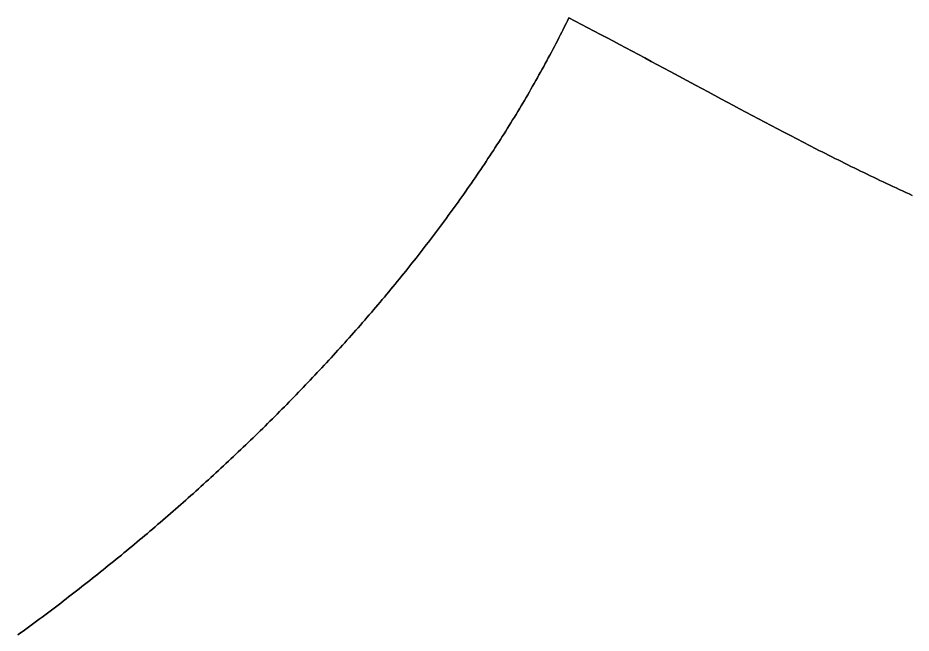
# Model space of a CAD drawing. Header units: millimetres. Extents: x 539514 to 908003, y -69769 to 203909.
# Drawn here: x 802435 to 819420, y -23200 to -11506 of the extents above; entities that cross this region are included whole.
import ezdxf

# ---------------------------------------------------------------- set-up
doc = ezdxf.new("R2010")
doc.units = ezdxf.units.MM
doc.layers.add('CLOSED_AREAS', color=7, linetype='Continuous')
doc.layers.add('REGION_HOLES', color=7, linetype='Continuous')

msp = doc.modelspace()

# ---------------------------------------------------------------- linework, layer by layer
at = {"layer": 'CLOSED_AREAS'}
msp.add_lwpolyline([(819441.342, -14879.72), (819379.57, -14851.673), (819317.847, -14823.505), (819256.174, -14795.219), (819194.549, -14766.815), (819132.972, -14738.296), (819071.441, -14709.663), (819009.958, -14680.919), (818948.52, -14652.064), (818887.126, -14623.101), (818825.777, -14594.031), (818764.472, -14564.856), (818703.209, -14535.577), (818641.989, -14506.197), (818580.81, -14476.718), (818519.671, -14447.14), (818458.572, -14417.465), (818397.513, -14387.696), (818336.492, -14357.834), (818275.509, -14327.881), (818214.563, -14297.838), (818153.654, -14267.707), (818092.78, -14237.491), (818031.941, -14207.19), (817971.136, -14176.806), (817910.365, -14146.341), (817849.626, -14115.797), (817788.92, -14085.176), (817728.245, -14054.479), (817667.6, -14023.708), (817606.986, -13992.864), (817485.844, -13930.967), (817364.814, -13868.802), (817243.889, -13806.381), (817123.064, -13743.72), (817002.333, -13680.831), (816881.69, -13617.729), (816761.131, -13554.427), (816640.648, -13490.94), (816520.236, -13427.28), (816399.891, -13363.461), (816279.605, -13299.498), (816159.373, -13235.405), (816039.19, -13171.194), (815919.049, -13106.88), (815798.946, -13042.476), (815558.827, -12913.455), (815318.789, -12784.242), (814838.768, -12525.678), (814598.695, -12396.548), (814478.623, -12332.069), (814358.52, -12267.665), (814238.379, -12203.352), (814118.195, -12139.141), (813997.963, -12075.048), (813877.677, -12011.086), (813757.331, -11947.268), (813636.919, -11883.609), (813516.436, -11820.122), (813395.876, -11756.821), (813275.233, -11693.72), (813154.502, -11630.833), (813033.676, -11568.172), (812912.751, -11505.753), (812885.852, -11560.509), (812858.786, -11615.216), (812831.553, -11669.875), (812804.154, -11724.486), (812776.589, -11779.047), (812748.859, -11833.56), (812720.965, -11888.023), (812692.907, -11942.437), (812664.685, -11996.802), (812636.301, -12051.117), (812607.755, -12105.382), (812579.047, -12159.597), (812550.178, -12213.761), (812521.148, -12267.875), (812491.958, -12321.939), (812462.609, -12375.952), (812433.102, -12429.914), (812403.435, -12483.825), (812373.612, -12537.685), (812343.631, -12591.493), (812313.493, -12645.249), (812283.2, -12698.954), (812252.751, -12752.606), (812222.147, -12806.207), (812191.389, -12859.755), (812160.478, -12913.25), (812129.413, -12966.693), (812098.195, -13020.083), (812066.826, -13073.42), (812035.304, -13126.704), (812003.633, -13179.934), (811971.81, -13233.11), (811939.838, -13286.233), (811907.717, -13339.302), (811875.447, -13392.317), (811843.029, -13445.277), (811810.463, -13498.183), (811777.751, -13551.034), (811744.892, -13603.83), (811711.887, -13656.572), (811678.737, -13709.258), (811645.443, -13761.889), (811612.004, -13814.464), (811578.422, -13866.983), (811544.696, -13919.447), (811510.829, -13971.854), (811476.819, -14024.205), (811442.668, -14076.5), (811408.376, -14128.738), (811373.945, -14180.92), (811339.373, -14233.044), (811304.663, -14285.111), (811269.814, -14337.121), (811234.827, -14389.073), (811199.703, -14440.968), (811164.442, -14492.805), (811129.045, -14544.583), (811093.512, -14596.304), (811057.844, -14647.966), (811022.041, -14699.569), (810986.105, -14751.114), (810950.035, -14802.6), (810913.833, -14854.027), (810877.498, -14905.394), (810841.031, -14956.702), (810804.433, -15007.95), (810767.705, -15059.139), (810730.847, -15110.267), (810693.859, -15161.336), (810656.743, -15212.344), (810619.498, -15263.291), (810582.125, -15314.178), (810544.625, -15365.004), (810506.999, -15415.768), (810469.247, -15466.472), (810431.369, -15517.114), (810393.366, -15567.694), (810355.239, -15618.213), (810316.988, -15668.67), (810278.614, -15719.065), (810240.117, -15769.397), (810201.498, -15819.667), (810162.758, -15869.874), (810123.896, -15920.018), (810084.915, -15970.1), (810045.813, -16020.118), (810006.592, -16070.073), (809967.253, -16119.964), (809927.795, -16169.791), (809888.22, -16219.555), (809848.527, -16269.254), (809808.719, -16318.889), (809768.794, -16368.46), (809728.754, -16417.966), (809688.6, -16467.408), (809648.331, -16516.784), (809607.949, -16566.095), (809567.453, -16615.341), (809526.845, -16664.522), (809486.126, -16713.636), (809445.295, -16762.685), (809404.353, -16811.668), (809363.3, -16860.585), (809322.139, -16909.435), (809280.868, -16958.219), (809239.488, -17006.936), (809198.001, -17055.585), (809156.406, -17104.168), (809114.705, -17152.684), (809072.897, -17201.132), (809030.983, -17249.513), (808988.965, -17297.825), (808946.841, -17346.07), (808904.614, -17394.246), (808862.283, -17442.355), (808819.85, -17490.394), (808777.314, -17538.365), (808734.676, -17586.267), (808691.938, -17634.1), (808649.098, -17681.864), (808606.159, -17729.558), (808563.12, -17777.183), (808519.982, -17824.738), (808476.746, -17872.223), (808433.412, -17919.638), (808389.981, -17966.983), (808346.453, -18014.257), (808302.829, -18061.46), (808259.109, -18108.593), (808215.295, -18155.654), (808171.386, -18202.645), (808127.384, -18249.564), (808083.288, -18296.411), (808039.099, -18343.187), (807994.818, -18389.891), (807950.446, -18436.523), (807905.983, -18483.083), (807861.429, -18529.57), (807816.785, -18575.984), (807772.052, -18622.326), (807727.231, -18668.595), (807682.321, -18714.79), (807637.323, -18760.913), (807592.239, -18806.961), (807547.068, -18852.937), (807501.811, -18898.838), (807456.469, -18944.665), (807411.042, -18990.418), (807365.53, -19036.097), (807319.935, -19081.701), (807274.257, -19127.23), (807228.497, -19172.685), (807182.654, -19218.064), (807136.73, -19263.368), (807090.726, -19308.597), (807044.641, -19353.75), (806998.476, -19398.827), (806952.232, -19443.828), (806905.91, -19488.753), (806859.509, -19533.602), (806813.031, -19578.374), (806766.476, -19623.069), (806719.845, -19667.688), (806673.139, -19712.229), (806626.357, -19756.694), (806579.5, -19801.081), (806532.569, -19845.39), (806485.565, -19889.621), (806438.488, -19933.775), (806391.339, -19977.85), (806344.118, -20021.848), (806296.825, -20065.766), (806249.462, -20109.606), (806202.029, -20153.368), (806154.526, -20197.05), (806106.955, -20240.653), (806059.315, -20284.177), (806011.607, -20327.621), (805963.831, -20370.985), (805915.99, -20414.27), (805868.082, -20457.474), (805820.108, -20500.599), (805772.069, -20543.642), (805723.966, -20586.606), (805675.799, -20629.488), (805627.569, -20672.289), (805579.276, -20715.01), (805530.921, -20757.649), (805482.504, -20800.206), (805434.027, -20842.682), (805385.488, -20885.076), (805336.89, -20927.388), (805288.232, -20969.618), (805239.516, -21011.765), (805190.741, -21053.83), (805141.909, -21095.812), (805093.02, -21137.711), (805044.074, -21179.528), (804995.072, -21221.26), (804946.015, -21262.91), (804896.903, -21304.475), (804847.736, -21345.957), (804798.516, -21387.355), (804749.243, -21428.669), (804699.917, -21469.899), (804650.54, -21511.044), (804601.11, -21552.104), (804551.63, -21593.079), (804502.1, -21633.97), (804452.52, -21674.775), (804402.89, -21715.495), (804353.212, -21756.129), (804303.486, -21796.677), (804253.713, -21837.14), (804203.892, -21877.516), (804154.025, -21917.806), (804104.113, -21958.01), (804054.155, -21998.127), (804004.152, -22038.157), (803954.106, -22078.1), (803904.016, -22117.956), (803853.883, -22157.725), (803803.707, -22197.406), (803753.49, -22236.999), (803703.231, -22276.505), (803652.932, -22315.922), (803602.592, -22355.251), (803552.213, -22394.492), (803501.795, -22433.644), (803451.339, -22472.708), (803400.845, -22511.682), (803350.313, -22550.568), (803299.744, -22589.364), (803249.14, -22628.07), (803198.5, -22666.687), (803147.824, -22705.214), (803097.114, -22743.651), (803046.371, -22781.998), (802995.594, -22820.254), (802944.784, -22858.42), (802893.942, -22896.495), (802843.068, -22934.48), (802792.163, -22972.373), (802741.228, -23010.175), (802690.262, -23047.885), (802639.268, -23085.504), (802588.244, -23123.031), (802537.192, -23160.466), (802486.112, -23197.809), (802435.006, -23235.06)], dxfattribs=at)
at = {"layer": 'REGION_HOLES'}
msp.add_lwpolyline([(802435.006, -23235.06), (802486.112, -23197.809), (802537.192, -23160.466), (802588.244, -23123.031), (802639.268, -23085.504), (802690.262, -23047.885), (802741.228, -23010.175), (802792.163, -22972.373), (802843.068, -22934.48), (802893.942, -22896.495), (802944.784, -22858.42), (802995.594, -22820.254), (803046.371, -22781.998), (803097.114, -22743.651), (803147.824, -22705.214), (803198.5, -22666.687), (803249.14, -22628.07), (803299.744, -22589.364), (803350.313, -22550.568), (803400.845, -22511.682), (803451.339, -22472.708), (803501.795, -22433.644), (803552.213, -22394.492), (803602.592, -22355.251), (803652.932, -22315.922), (803703.231, -22276.505), (803753.49, -22236.999), (803803.707, -22197.406), (803853.883, -22157.725), (803904.016, -22117.956), (803954.106, -22078.1), (804004.152, -22038.157), (804054.155, -21998.127), (804104.113, -21958.01), (804154.025, -21917.806), (804203.892, -21877.516), (804253.713, -21837.14), (804303.486, -21796.677), (804353.212, -21756.129), (804402.89, -21715.495), (804452.52, -21674.775), (804502.1, -21633.97), (804551.63, -21593.079), (804601.11, -21552.104), (804650.54, -21511.044), (804699.917, -21469.899), (804749.243, -21428.669), (804798.516, -21387.355), (804847.736, -21345.957), (804896.903, -21304.475), (804946.015, -21262.91), (804995.072, -21221.26), (805044.074, -21179.528), (805093.02, -21137.711), (805141.909, -21095.812), (805190.741, -21053.83), (805239.516, -21011.765), (805288.232, -20969.618), (805336.89, -20927.388), (805385.488, -20885.076), (805434.027, -20842.682), (805482.504, -20800.206), (805530.921, -20757.649), (805579.276, -20715.01), (805627.569, -20672.289), (805675.799, -20629.488), (805723.966, -20586.606), (805772.069, -20543.642), (805820.108, -20500.599), (805868.082, -20457.474), (805915.99, -20414.27), (805963.831, -20370.985), (806011.607, -20327.621), (806059.315, -20284.177), (806106.955, -20240.653), (806154.526, -20197.05), (806202.029, -20153.368), (806249.462, -20109.606), (806296.825, -20065.766), (806344.118, -20021.848), (806391.339, -19977.85), (806438.488, -19933.775), (806485.565, -19889.621), (806532.569, -19845.39), (806579.5, -19801.081), (806626.357, -19756.694), (806673.139, -19712.229), (806719.845, -19667.688), (806766.476, -19623.069), (806813.031, -19578.374), (806859.509, -19533.602), (806905.91, -19488.753), (806952.232, -19443.828), (806998.476, -19398.827), (807044.641, -19353.75), (807090.726, -19308.597), (807136.73, -19263.368), (807182.654, -19218.064), (807228.497, -19172.685), (807274.257, -19127.23), (807319.935, -19081.701), (807365.53, -19036.097), (807411.042, -18990.418), (807456.469, -18944.665), (807501.811, -18898.838), (807547.068, -18852.937), (807592.239, -18806.961), (807637.323, -18760.913), (807682.321, -18714.79), (807727.231, -18668.595), (807772.052, -18622.326), (807816.785, -18575.984), (807861.429, -18529.57), (807905.983, -18483.083), (807950.446, -18436.523), (807994.818, -18389.891), (808039.099, -18343.187), (808083.288, -18296.411), (808127.384, -18249.564), (808171.386, -18202.645), (808215.295, -18155.654), (808259.109, -18108.593), (808302.829, -18061.46), (808346.453, -18014.257), (808389.981, -17966.983), (808433.412, -17919.638), (808476.746, -17872.223), (808519.982, -17824.738), (808563.12, -17777.183), (808606.159, -17729.558), (808649.098, -17681.864), (808691.938, -17634.1), (808734.676, -17586.267), (808777.314, -17538.365), (808819.85, -17490.394), (808862.283, -17442.355), (808904.614, -17394.246), (808946.841, -17346.07), (808988.965, -17297.825), (809030.983, -17249.513), (809072.897, -17201.132), (809114.705, -17152.684), (809156.406, -17104.168), (809198.001, -17055.585), (809239.488, -17006.936), (809280.868, -16958.219), (809322.139, -16909.435), (809363.3, -16860.585), (809404.353, -16811.668), (809445.295, -16762.685), (809486.126, -16713.636), (809526.845, -16664.522), (809567.453, -16615.341), (809607.949, -16566.095), (809648.331, -16516.784), (809688.6, -16467.408), (809728.754, -16417.966), (809768.794, -16368.46), (809808.719, -16318.889), (809848.527, -16269.254), (809888.22, -16219.555), (809927.795, -16169.791), (809967.253, -16119.964), (810006.592, -16070.073), (810045.813, -16020.118), (810084.915, -15970.1), (810123.896, -15920.018), (810162.758, -15869.874), (810201.498, -15819.667), (810240.117, -15769.397), (810278.614, -15719.065), (810316.988, -15668.67), (810355.239, -15618.213), (810393.366, -15567.694), (810431.369, -15517.114), (810469.247, -15466.472), (810506.999, -15415.768), (810544.625, -15365.004), (810582.125, -15314.178), (810619.498, -15263.291), (810656.743, -15212.344), (810693.859, -15161.336), (810730.847, -15110.267), (810767.705, -15059.139), (810804.433, -15007.95), (810841.031, -14956.702), (810877.498, -14905.394), (810913.833, -14854.027), (810950.035, -14802.6), (810986.105, -14751.114), (811022.041, -14699.569), (811057.844, -14647.966), (811093.512, -14596.304), (811129.045, -14544.583), (811164.442, -14492.805), (811199.703, -14440.968), (811234.827, -14389.073), (811269.814, -14337.121), (811304.663, -14285.111), (811339.373, -14233.044), (811373.945, -14180.92), (811408.376, -14128.738), (811442.668, -14076.5), (811476.819, -14024.205), (811510.829, -13971.854), (811544.696, -13919.447), (811578.422, -13866.983), (811612.004, -13814.464), (811645.443, -13761.889), (811678.737, -13709.258), (811711.887, -13656.572), (811744.892, -13603.83), (811777.751, -13551.034), (811810.463, -13498.183), (811843.029, -13445.277), (811875.447, -13392.317), (811907.717, -13339.302), (811939.838, -13286.233), (811971.81, -13233.11), (812003.633, -13179.934), (812035.304, -13126.704), (812066.826, -13073.42), (812098.195, -13020.083), (812129.413, -12966.693), (812160.478, -12913.25), (812191.389, -12859.755), (812222.147, -12806.207), (812252.751, -12752.606), (812283.2, -12698.954), (812313.493, -12645.249), (812343.631, -12591.493), (812373.612, -12537.685), (812403.435, -12483.825), (812433.102, -12429.914), (812462.609, -12375.952), (812491.958, -12321.939), (812521.148, -12267.875), (812550.178, -12213.761), (812579.047, -12159.597), (812607.755, -12105.382), (812636.301, -12051.117), (812664.685, -11996.802), (812692.907, -11942.437), (812720.965, -11888.023), (812748.859, -11833.56), (812776.589, -11779.047), (812804.154, -11724.486), (812831.553, -11669.875), (812858.786, -11615.216), (812885.852, -11560.509), (812912.751, -11505.753), (813033.676, -11568.172), (813154.502, -11630.833), (813275.233, -11693.72), (813395.876, -11756.821), (813516.436, -11820.122), (813636.919, -11883.609), (813757.331, -11947.268), (813877.677, -12011.086), (813997.963, -12075.048), (814118.195, -12139.141), (814238.379, -12203.352), (814358.52, -12267.665), (814478.623, -12332.069), (814598.695, -12396.548), (814838.768, -12525.678), (815318.789, -12784.242), (815558.827, -12913.455), (815798.946, -13042.476), (815919.049, -13106.88), (816039.19, -13171.194), (816159.373, -13235.405), (816279.605, -13299.498), (816399.891, -13363.461), (816520.236, -13427.28), (816640.648, -13490.94), (816761.131, -13554.427), (816881.69, -13617.729), (817002.333, -13680.831), (817123.064, -13743.72), (817243.889, -13806.381), (817364.814, -13868.802), (817485.844, -13930.967), (817606.986, -13992.864), (817667.6, -14023.708), (817728.245, -14054.479), (817788.92, -14085.176), (817849.626, -14115.797), (817910.365, -14146.341), (817971.136, -14176.806), (818031.941, -14207.19), (818092.78, -14237.491), (818153.654, -14267.707), (818214.563, -14297.838), (818275.509, -14327.881), (818336.492, -14357.834), (818397.513, -14387.696), (818458.572, -14417.465), (818519.671, -14447.14), (818580.81, -14476.718), (818641.989, -14506.197), (818703.209, -14535.577), (818764.472, -14564.856), (818825.777, -14594.031), (818887.126, -14623.101), (818948.52, -14652.064), (819009.958, -14680.919), (819071.441, -14709.663), (819132.972, -14738.296), (819194.549, -14766.815), (819256.174, -14795.219), (819317.847, -14823.505), (819379.57, -14851.673), (819441.342, -14879.72)], dxfattribs=at)

doc.saveas('drawing.dxf')
